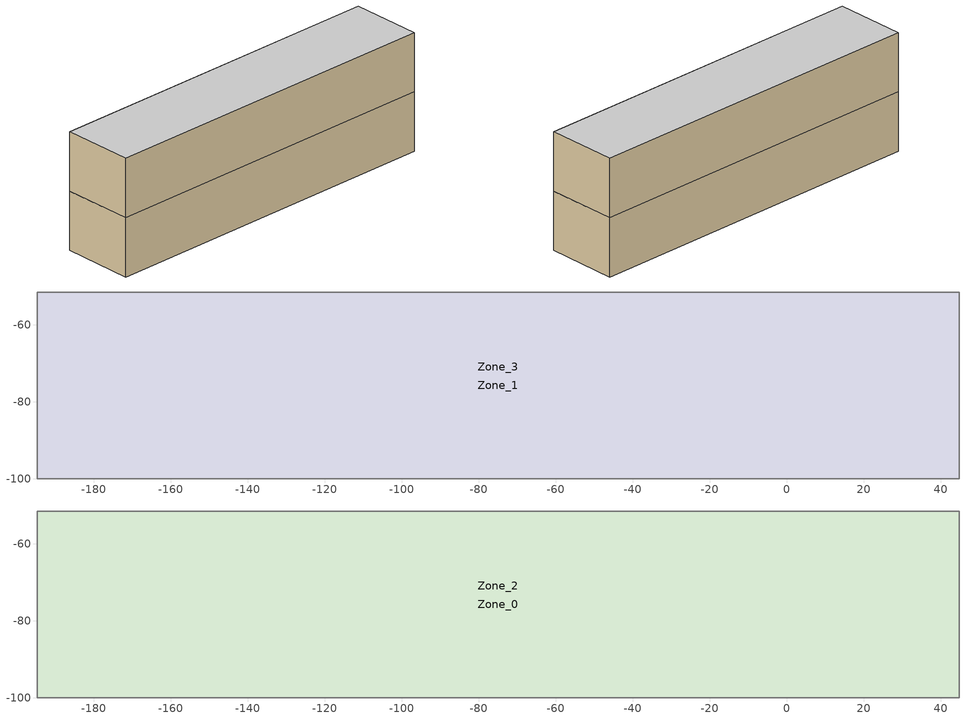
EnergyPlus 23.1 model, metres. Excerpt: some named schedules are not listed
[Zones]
Zone_1
 floor to Zone_3 (90.1-2019 Nonresidential CZ 0 Exterior Wall (Mass)_FLIPPED): -194.72,-100 -194.72,-51.5 44.78,-51.5 44.78,-100 z51.72
 wall to Zone_3 (Interior Partition (Mass)): -194.72,-100 44.78,-100 44.78,-51.5 -194.72,-51.5 -194.72,-100 z51.72:91.72
 ceiling to Zone_3 (90.1-2019 Nonresidential CZ 0 Exterior Wall (Mass)): -194.72,-100 44.78,-100 44.78,-51.5 -194.72,-51.5 z91.72
Zone_3
Zone_0
 floor to Zone_3 (90.1-2019 Nonresidential CZ 0 Exterior Wall (Mass)_FLIPPED): -194.72,-100 -194.72,-51.5 44.78,-51.5 44.78,-100 z91.72
 wall to Zone_2 (Interior Partition (Mass)): -194.72,-100 44.78,-100 44.78,-51.5 -194.72,-51.5 -194.72,-100 z91.72:131.72
 ceiling to Zone_2 (90.1-2019 Nonresidential CZ 0 Exterior Wall (Mass)): -194.72,-100 44.78,-100 44.78,-51.5 -194.72,-51.5 z131.72
Zone_2
 floor to Zone_3 (90.1-2019 Nonresidential CZ 0 Exterior Wall (Mass)_FLIPPED): -194.72,-100 -194.72,-51.5 44.78,-51.5 44.78,-100 z91.72
[Schedule:Day:Hourly]
973f0d06-d611-47d0-8804-fa23a3cefb43: Fraction, 0, 1, 1, 1, 1, 1, 1, 1, 1, 0, 0, 1, 1, 1, 1, 1, 0, 0, 0, 0, 0, 0, 0, 0
f9fe2104-9b59-40b4-9b78-16b4a2dbb52a: Fraction, 0, 0, 0, 0, 1, 1, 1, 1, 0, 0, 1, 1, 0, 0, 0, 0, 0, 0, 0, 0, 0, 0, 0, 0
41c89e48-e02e-404b-9fff-18615430f8e3: Fraction, 0, 0, 0, 0, 0, 1, 0, 0, 0, 1, 0, 1, 1, 1, 1, 1, 0, 0, 0, 0, 0, 0, 0, 1
8d302068-9a01-46fb-8d63-b3d03ef39a41: Fraction, 0, 0, 0, 0, 0, 1, 1, 1, 0, 0, 0, 0, 0, 1, 0, 0, 0, 0, 0, 0, 0, 0, 0, 0
83b9ea81-d633-45c9-931e-f3c6440b2ee0: Fraction, 1, 1, 1, 1, 1, 1, 1, 1, 0, 0, 1, 1, 1, 1, 0, 0, 0, 0, 0, 0, 0, 0, 0, 0
bd2b9d13-73a8-41d7-981a-44b41799b84e: Fraction, 0, 0, 0, 0, 0, 0, 0, 1, 0, 0, 0, 0, 0, 1, 0, 0, 0, 0, 0, 0, 0, 0, 1, 1
e7e854e7-5086-4ba4-96f7-f31d9d5ba7b2: Fraction, 1, 1, 1, 1, 1, 1, 1, 1, 0, 0, 0, 1, 0, 0, 0, 0, 0, 0, 0, 0, 0, 1, 1, 1
4517c097-c256-4b32-b4da-6d250ae715c2: Fraction, 1, 1, 1, 1, 1, 1, 1, 1, 0, 0, 0, 0, 1, 1, 1, 0, 0, 0, 0, 0, 0, 0, 1, 1
8697989a-55a4-430f-9423-79ae5aba94f4: Fraction, 1, 1, 1, 1, 1, 1, 1, 1, 1, 0, 0, 0, 0, 0, 0, 0, 1, 1, 1, 1, 1, 1, 1, 1
191e4190-ffa2-4822-b785-77590dd364c3: Fraction, 1, 1, 1, 1, 1, 1, 1, 1, 1, 0, 0, 0, 1, 1, 0, 0, 0, 0, 0, 1, 1, 1, 1, 1
9fe751b9-3a3e-4ccf-b738-cc0f7b7194bd: Fraction, 1, 1, 1, 1, 1, 1, 1, 1, 0, 1, 0, 0, 1, 1, 1, 1, 1, 1, 1, 1, 1, 1, 1, 1
49268791-848d-43e4-9537-45bf105b6106: Fraction, 1, 1, 1, 1, 1, 1, 1, 1, 0, 0, 1, 0, 0, 0, 0, 0, 0, 0, 1, 1, 1, 1, 1, 1
6eb2b1dd-9b7f-48d2-aea8-1453ee8457b4: Fraction, 1, 1, 1, 1, 1, 1, 1, 1, 1, 0, 0, 0, 0, 1, 0, 0, 0, 0, 1, 1, 1, 1, 1, 1
e301268a-839e-419f-bac7-6fa46fed2a3b: Fraction, 1, 1, 1, 1, 1, 1, 1, 1, 1, 0, 0, 0, 1, 0, 0, 0, 0, 0, 0, 0, 0, 0, 0, 1
a88007c1-d416-4c2d-97f6-4af0afb94607: Fraction, 1, 1, 1, 1, 1, 1, 1, 1, 1, 0, 0, 0, 1, 1, 1, 1, 0, 1, 1, 1, 1, 1, 1, 1
ff81a7b9-1619-435a-80af-b374248490a9: Fraction, 1, 1, 1, 1, 1, 1, 1, 1, 0, 0, 1, 1, 0, 0, 0, 0, 1, 1, 1, 1, 1, 1, 1, 1
79aea5a8-8a8b-4585-9729-4ed52259fae4: Fraction, 1, 1, 1, 1, 1, 1, 1, 1, 0, 0, 0, 0, 1, 1, 1, 1, 1, 1, 1, 1, 1, 1, 1, 1
21fe7065-4f45-427c-9381-b08c6ffd0da9: Fraction, 1, 1, 1, 1, 1, 1, 1, 1, 0, 0, 0, 0, 0, 0, 0, 1, 1, 1, 1, 1, 1, 1, 1, 1
2f2e8459-ebaf-48e2-be82-a7274b600265: Fraction, 1, 1, 1, 1, 1, 1, 1, 1, 1, 1, 1, 1, 1, 1, 1, 0, 0, 0, 1, 1, 1, 1, 1, 1
f7d8cdd2-e4b5-45c2-ac88-4609f27a1623: Fraction, 1, 1, 1, 1, 1, 1, 1, 1, 0, 1, 1, 1, 1, 1, 1, 1, 1, 1, 1, 1, 1, 1, 1, 1
91b367f6-b904-4ffa-9a49-caa5dcadec30: Fraction, 1, 1, 1, 1, 1, 1, 1, 1, 1, 0, 0, 0, 0, 0, 0, 0, 1, 1, 0, 0, 0, 0, 1, 1
0a7e52f8-f8e3-4f98-b007-dca8fa385eeb: Fraction, 1, 1, 1, 1, 1, 1, 1, 1, 1, 0, 0, 0, 0, 0, 0, 0, 0, 0, 0, 1, 1, 1, 1, 1
b252fb2f-3a39-458b-8de7-bc2167870ce0: Fraction, 1, 1, 1, 1, 1, 1, 1, 0, 0, 0, 1, 1, 1, 1, 1, 1, 1, 0, 0, 0, 0, 0, 0, 0
c9b7a24a-428a-4a08-af8f-2ad2613d204d: Fraction, 0, 1, 1, 1, 1, 1, 1, 1, 0, 0, 1, 0, 1, 1, 1, 0, 0, 0, 0, 0, 0, 0, 0, 1
fde03e13-9d70-4349-8991-22f9e5d13781: Fraction, 1, 1, 1, 1, 1, 1, 1, 1, 0, 0, 0, 1, 1, 1, 0, 0, 0, 1, 1, 1, 1, 1, 1, 1
74ec45ce-18ac-422a-95b5-853364a2cd0f: Fraction, 1, 1, 1, 1, 1, 1, 1, 1, 1, 0, 0, 0, 0, 0, 0, 0, 0, 0, 0, 0, 0, 1, 1, 1
bd98b464-cfab-4a15-97e6-ba397b3a20e0: Fraction, 1, 1, 1, 1, 1, 1, 1, 1, 0, 0, 1, 1, 1, 1, 1, 1, 1, 1, 0, 0, 0, 0, 1, 1
6071548e-4ab9-468c-8e3f-f4fd7fee6482: Fraction, 1, 1, 1, 1, 1, 1, 1, 1, 0, 0, 1, 0, 0, 0, 1, 1, 1, 1, 1, 1, 1, 1, 1, 1
b570f7b1-afb9-4437-9307-4a080e64f23a: Fraction, 1, 1, 1, 1, 1, 1, 1, 1, 0, 0, 0, 0, 0, 0, 0, 0, 0, 1, 1, 1, 1, 1, 1, 1
3f01f019-513c-496c-9228-3e2de5e127a5: Fraction, 1, 1, 1, 1, 1, 1, 1, 1, 0, 0, 0, 1, 1, 0, 0, 0, 0, 0, 0, 0, 1, 1, 1, 1
2d5cf7ac-5431-4829-b341-86d86431cfa1: Fraction, 1, 1, 1, 1, 1, 1, 1, 1, 0, 0, 1, 1, 1, 1, 0, 0, 1, 0, 0, 0, 0, 1, 1, 1
af38e163-fcce-424b-a9a6-3de042ed4976: Fraction, 1, 1, 1, 1, 1, 1, 1, 1, 1, 0, 1, 1, 1, 1, 1, 1, 1, 0, 0, 0, 0, 0, 1, 1
49f384ab-7926-405a-aadb-95721965dde2: Fraction, 1, 1, 1, 1, 1, 1, 1, 1, 0, 0, 1, 1, 1, 0, 1, 1, 0, 0, 1, 1, 1, 1, 1, 1
4725886d-3d46-4f27-92b5-e4fb1f2b0537: Fraction, 1, 1, 1, 1, 1, 1, 1, 1, 1, 0, 0, 0, 0, 1, 0, 0, 0, 0, 0, 0, 0, 1, 1, 1
69007ce4-b6a8-46a2-be55-aa18a2817a90: Fraction, 1, 1, 1, 1, 1, 1, 1, 1, 0, 0, 0, 1, 1, 1, 1, 0, 0, 0, 0, 0, 0, 0, 0, 0
5b8756a8-f59e-4455-8992-cfaf72d449ec: Fraction, 0, 1, 1, 1, 1, 1, 1, 0, 0, 0, 1, 1, 1, 1, 0, 0, 0, 0, 0, 0, 1, 1, 1, 0
7e812766-cabb-44ff-94e6-c4c1039dc390: Fraction, 0, 0, 0, 0, 0, 0, 0, 0, 0, 0, 0, 1, 1, 0, 0, 1, 0, 0, 0, 0, 0, 0, 0, 0
2bfd7e8a-e064-4f7e-8830-57761e4f5984: Fraction, 0, 0, 0, 0, 0, 0, 0, 0, 0, 0, 0, 1, 1, 1, 1, 0, 0, 0, 0, 0, 0, 0, 0, 0
6cee7a65-7aac-4503-ba47-86b1df41e52c: Fraction, 0, 0, 0, 0, 0, 0, 0, 0, 0, 0, 0, 1, 0, 0, 0, 0, 0, 0, 0, 0, 0, 0, 0, 0
465c5604-96f8-4850-9132-9e67cdf14791: Fraction, 0, 0, 0, 0, 1, 0, 0, 0, 0, 0, 0, 1, 1, 1, 0, 0, 0, 0, 0, 0, 0, 0, 0, 0
7d555a7a-b1f9-47cc-825a-39d586f0c71f: Fraction, 0, 0, 0, 0, 1, 0, 0, 0, 0, 0, 0, 1, 1, 1, 0, 1, 1, 1, 0, 0, 1, 1, 1, 1
99eef22f-1e97-46d4-b819-82276e67a44e: Fraction, 1, 1, 1, 1, 1, 1, 1, 1, 1, 1, 1, 1, 1, 1, 1, 1, 1, 1, 1, 1, 1, 1, 1, 1
840e3da9-25a2-44ed-831f-72de72d53f45: Fraction, 1, 1, 1, 0, 1, 1, 1, 1, 0, 1, 1, 1, 1, 1, 1, 1, 1, 1, 1, 1, 1, 1, 1, 1
13f2892f-a5dc-4ff9-8db4-be2b96e4ea90: Fraction, 1, 1, 1, 1, 1, 1, 1, 1, 1, 0, 0, 0, 1, 1, 0, 0, 1, 1, 1, 1, 1, 1, 1, 1
e75ace36-8039-4cc1-8b7a-75040c408a5c: Fraction, 1, 1, 1, 1, 1, 1, 1, 1, 1, 0, 0, 1, 1, 0, 1, 0, 1, 1, 0, 1, 0, 0, 1, 0
8f478139-d19c-40b9-bcbd-205819d986da: Fraction, 0, 1, 1, 1, 1, 1, 1, 1, 1, 1, 1, 1, 1, 0, 0, 0, 0, 0, 0, 0, 1, 1, 1, 1
01af084e-f8e6-458c-942b-17faf4cd2b9f: Fraction, 1, 1, 1, 1, 1, 1, 1, 1, 1, 1, 1, 1, 0, 0, 0, 0, 0, 0, 0, 1, 1, 1, 1, 1
ac80252b-2604-48d4-b107-e61714c2a468: Fraction, 1, 1, 1, 1, 1, 1, 1, 1, 1, 1, 1, 1, 1, 1, 0, 1, 1, 1, 0, 1, 1, 1, 1, 1
60fabc9f-e2d5-4775-ac92-fbd20f695590: Fraction, 1, 1, 1, 1, 1, 1, 1, 1, 1, 0, 0, 0, 0, 0, 0, 0, 0, 0, 0, 0, 1, 1, 1, 1
586aaa84-8045-4019-8cce-4ba96f81276c: Fraction, 1, 1, 1, 1, 1, 1, 1, 1, 0, 0, 0, 0, 1, 1, 1, 1, 0, 0, 0, 0, 0, 0, 1, 0
7d47e275-547c-492e-b5c7-b45ddea6128a: Fraction, 1, 1, 1, 1, 1, 1, 1, 1, 1, 1, 0, 1, 1, 1, 1, 0, 0, 0, 0, 0, 1, 1, 1, 0
62f382a1-a990-47b6-bcf8-88e925eadf7b: Fraction, 1, 1, 1, 1, 1, 1, 1, 1, 1, 0, 0, 0, 0, 1, 1, 1, 1, 1, 1, 1, 1, 1, 1, 1
cd5437d8-2a44-46b3-a7f2-8bdc3545740c: Fraction, 1, 1, 1, 1, 1, 1, 1, 1, 1, 1, 0, 0, 0, 0, 0, 0, 0, 1, 0, 1, 1, 1, 1, 1
33717ec9-1cd3-4486-b6ea-733afedf9889: Fraction, 1, 1, 1, 1, 1, 1, 1, 1, 0, 0, 0, 0, 0, 0, 0, 0, 0, 0, 0, 1, 1, 1, 1, 1
d48bc381-2360-48f9-a7ec-33201bbf6d70: Fraction, 1, 1, 1, 1, 1, 1, 1, 1, 0, 0, 0, 0, 1, 0, 1, 0, 1, 1, 1, 1, 0, 1, 1, 1
1d9da249-1125-47af-aaa5-db4067ebf6ca: Fraction, 1, 1, 1, 1, 1, 1, 1, 1, 0, 0, 0, 0, 1, 0, 0, 0, 0, 0, 0, 0, 0, 1, 1, 1
b8c6b9af-07d3-4e8a-a242-1caa982d93c6: Fraction, 1, 1, 1, 1, 1, 1, 1, 1, 0, 0, 0, 1, 0, 1, 1, 0, 0, 0, 0, 0, 0, 0, 0, 1
231afbe0-751e-4553-88f7-b384ce245060: Fraction, 1, 1, 0, 0, 1, 1, 0, 1, 0, 0, 0, 0, 1, 0, 0, 0, 0, 0, 0, 0, 0, 0, 0, 0
ec871f80-bf92-49b3-9431-f9ed7bafb7a4: Fraction, 0, 0, 1, 0, 0, 0, 1, 0, 0, 0, 0, 0, 0, 1, 1, 0, 0, 0, 0, 0, 0, 0, 0, 0
5a9fe790-6c07-4838-a908-c8536d77bd7c: Fraction, 0, 0, 0, 0, 0, 0, 0, 0, 0, 0, 0, 1, 1, 1, 1, 1, 0, 0, 0, 0, 0, 0, 1, 0
57305b28-1e83-4304-87ed-284c4d33abdc: Fraction, 1, 1, 0, 0, 1, 0, 0, 1, 0, 0, 0, 1, 1, 1, 1, 0, 0, 0, 0, 0, 0, 0, 0, 0
2046e371-2b72-4995-8aff-e7785f4121bd: Fraction, 0, 1, 0, 1, 1, 1, 1, 1, 0, 0, 0, 1, 1, 1, 1, 1, 0, 0, 0, 0, 0, 0, 0, 0
ae516cc4-c7fe-4da6-8b57-10a2dfbb8bdd: Fraction, 0, 1, 1, 1, 1, 1, 1, 1, 0, 0, 0, 0, 1, 1, 1, 1, 0, 0, 0, 0, 0, 0, 0, 0
1d1fe588-9db4-4ec7-b571-ade6360ad387: Fraction, 0, 0, 0, 1, 1, 0, 0, 1, 0, 0, 0, 1, 1, 1, 1, 1, 0, 0, 0, 0, 0, 0, 0, 0
76b00584-6d34-4003-b094-2a0ffad129e1: Fraction, 0, 1, 1, 1, 1, 0, 0, 1, 0, 0, 0, 0, 0, 0, 0, 0, 0, 0, 0, 0, 0, 0, 1, 1
[Schedule:Week:Daily]
CoolAvail_Zone_0_36; CoolAvail_Zone_1_36; CoolAvail_Zone_2_36; CoolAvail_Zone_3_36: f9fe2104-9b59-40b4-9b78-16b4a2dbb52a, 973f0d06-d611-47d0-8804-fa23a3cefb43, 41c89e48-e02e-404b-9fff-18615430f8e3, 1c12bfa0-983a-459a-b844-b40a24765c15, 26046e05-38d0-488a-a39d-44975c585119, 3a532b6f-1851-40d8-bb42-6ec01ad9a879, bd77016a-8d20-43a0-ad5c-7bcfe20a2ccf, f9fe2104-9b59-40b4-9b78-16b4a2dbb52a, f9fe2104-9b59-40b4-9b78-16b4a2dbb52a, f9fe2104-9b59-40b4-9b78-16b4a2dbb52a, f9fe2104-9b59-40b4-9b78-16b4a2dbb52a, f9fe2104-9b59-40b4-9b78-16b4a2dbb52a
CoolAvail_Zone_0_37; CoolAvail_Zone_1_37; CoolAvail_Zone_2_37; CoolAvail_Zone_3_37: 83234b16-03e2-477a-bf1d-1f814d8d7ef6, 4022e9ed-3130-4e71-9afa-6a1e4f2c8ae1, bdc8b9e9-e333-4e57-849f-cb682d3156a9, d7a3343f-1425-42c4-be61-428d573f4514, 443e94ee-568e-4206-b206-77407fa9fb30, aeb8e355-f7f4-426a-a76c-8bd6af868146, d07db476-81a3-43ae-9706-7a3637c138dd, 83234b16-03e2-477a-bf1d-1f814d8d7ef6, 83234b16-03e2-477a-bf1d-1f814d8d7ef6, 83234b16-03e2-477a-bf1d-1f814d8d7ef6, 83234b16-03e2-477a-bf1d-1f814d8d7ef6, 83234b16-03e2-477a-bf1d-1f814d8d7ef6
CoolAvail_Zone_0_38; CoolAvail_Zone_1_38; CoolAvail_Zone_2_38; CoolAvail_Zone_3_38: 182fc0c8-812f-4fc4-a27f-29eba359178f, 90ff560d-426e-443b-8bf8-f7ab8f1920cf, f9fe2104-9b59-40b4-9b78-16b4a2dbb52a, f504145e-6bff-4f05-9af9-6abcc6e78154, cea71f7b-70a9-46bf-bc25-f7dcc56a1a3b, 85e24e68-bd23-4721-b70b-3ce88d89acdf, d71e51b1-1042-455c-ab69-b6bf7f775998, 182fc0c8-812f-4fc4-a27f-29eba359178f, 182fc0c8-812f-4fc4-a27f-29eba359178f, 182fc0c8-812f-4fc4-a27f-29eba359178f, 182fc0c8-812f-4fc4-a27f-29eba359178f, 182fc0c8-812f-4fc4-a27f-29eba359178f
CoolAvail_Zone_0_39; CoolAvail_Zone_1_39; CoolAvail_Zone_2_39; CoolAvail_Zone_3_39: b3cebd69-a0b2-4dc1-946b-82ca276ca16f, 38753444-7fc3-4a30-b18f-7f535ca659ac, 1bfc488b-385e-4791-97ee-e5f223edd22b, 220a1520-b371-4f33-95f0-0d50163bca10, 02f88e27-b0d0-4c7e-9910-e20118ff9f88, b65385f4-851b-44c5-bd5f-f98dd2fb501c, 83234b16-03e2-477a-bf1d-1f814d8d7ef6, b3cebd69-a0b2-4dc1-946b-82ca276ca16f, b3cebd69-a0b2-4dc1-946b-82ca276ca16f, b3cebd69-a0b2-4dc1-946b-82ca276ca16f, b3cebd69-a0b2-4dc1-946b-82ca276ca16f, b3cebd69-a0b2-4dc1-946b-82ca276ca16f
CoolAvail_Zone_0_40; CoolAvail_Zone_1_40; CoolAvail_Zone_2_40; CoolAvail_Zone_3_40: 61c94cd0-a87c-4d99-a0b3-c54897a0e1c9, 3ba32786-de67-426d-9d21-974430f8f173, 8ffc4fd8-08c7-4369-a7c6-db69d32c2138, 87e62762-cfcc-4c46-9755-45435a43fd69, 0f8aeb95-6721-4f45-a5df-cc0226a5b08f, bb67d153-ce70-40e5-aeed-4c3f73131d9e, 92897bd0-5b10-476a-ad56-98f7fe05a9ab, 61c94cd0-a87c-4d99-a0b3-c54897a0e1c9, 61c94cd0-a87c-4d99-a0b3-c54897a0e1c9, 61c94cd0-a87c-4d99-a0b3-c54897a0e1c9, 61c94cd0-a87c-4d99-a0b3-c54897a0e1c9, 61c94cd0-a87c-4d99-a0b3-c54897a0e1c9
CoolAvail_Zone_0_41; CoolAvail_Zone_1_41; CoolAvail_Zone_2_41; CoolAvail_Zone_3_41: e0d68d56-6550-46cc-998d-9d7eb7c49a0b, 2f0bcf8b-3975-4847-9d13-9890e9eecfb4, d956d996-e639-4d29-b664-93db01c3f05b, 1eacd51e-60ba-4d86-9de9-cbfe29b18ffd, d00ad5e5-de06-46f2-b84e-9e4606b2457a, 49726669-9953-4dae-9166-cdccfca1e946, f76e8dd9-9a08-48fd-896c-3b46dc9112f2, e0d68d56-6550-46cc-998d-9d7eb7c49a0b, e0d68d56-6550-46cc-998d-9d7eb7c49a0b, e0d68d56-6550-46cc-998d-9d7eb7c49a0b, e0d68d56-6550-46cc-998d-9d7eb7c49a0b, e0d68d56-6550-46cc-998d-9d7eb7c49a0b
CoolAvail_Zone_0_42; CoolAvail_Zone_1_42; CoolAvail_Zone_2_42; CoolAvail_Zone_3_42: adaed7e2-379d-4c7f-8cd0-014d6731f368, 81e25812-6150-4495-8189-96b806fa7767, 9562ca6f-e692-4885-97aa-a2262a7fce24, 8d302068-9a01-46fb-8d63-b3d03ef39a41, 83b9ea81-d633-45c9-931e-f3c6440b2ee0, bd2b9d13-73a8-41d7-981a-44b41799b84e, e7e854e7-5086-4ba4-96f7-f31d9d5ba7b2, adaed7e2-379d-4c7f-8cd0-014d6731f368, adaed7e2-379d-4c7f-8cd0-014d6731f368, adaed7e2-379d-4c7f-8cd0-014d6731f368, adaed7e2-379d-4c7f-8cd0-014d6731f368, adaed7e2-379d-4c7f-8cd0-014d6731f368
CoolAvail_Zone_0_43; CoolAvail_Zone_1_43; CoolAvail_Zone_2_43; CoolAvail_Zone_3_43: 4517c097-c256-4b32-b4da-6d250ae715c2, 8697989a-55a4-430f-9423-79ae5aba94f4, 191e4190-ffa2-4822-b785-77590dd364c3, 9fe751b9-3a3e-4ccf-b738-cc0f7b7194bd, 49268791-848d-43e4-9537-45bf105b6106, 6eb2b1dd-9b7f-48d2-aea8-1453ee8457b4, e301268a-839e-419f-bac7-6fa46fed2a3b, 4517c097-c256-4b32-b4da-6d250ae715c2, 4517c097-c256-4b32-b4da-6d250ae715c2, 4517c097-c256-4b32-b4da-6d250ae715c2, 4517c097-c256-4b32-b4da-6d250ae715c2, 4517c097-c256-4b32-b4da-6d250ae715c2
CoolAvail_Zone_0_44; CoolAvail_Zone_1_44; CoolAvail_Zone_2_44; CoolAvail_Zone_3_44: a88007c1-d416-4c2d-97f6-4af0afb94607, ff81a7b9-1619-435a-80af-b374248490a9, 79aea5a8-8a8b-4585-9729-4ed52259fae4, 21fe7065-4f45-427c-9381-b08c6ffd0da9, 2f2e8459-ebaf-48e2-be82-a7274b600265, f7d8cdd2-e4b5-45c2-ac88-4609f27a1623, 91b367f6-b904-4ffa-9a49-caa5dcadec30, a88007c1-d416-4c2d-97f6-4af0afb94607, a88007c1-d416-4c2d-97f6-4af0afb94607, a88007c1-d416-4c2d-97f6-4af0afb94607, a88007c1-d416-4c2d-97f6-4af0afb94607, a88007c1-d416-4c2d-97f6-4af0afb94607
CoolAvail_Zone_0_45; CoolAvail_Zone_1_45; CoolAvail_Zone_2_45; CoolAvail_Zone_3_45: 0a7e52f8-f8e3-4f98-b007-dca8fa385eeb, 3232fc42-8d1f-4a18-9e95-303ca0d0dc63, b252fb2f-3a39-458b-8de7-bc2167870ce0, c9b7a24a-428a-4a08-af8f-2ad2613d204d, 1bfc488b-385e-4791-97ee-e5f223edd22b, fde03e13-9d70-4349-8991-22f9e5d13781, 0a7e52f8-f8e3-4f98-b007-dca8fa385eeb, 0a7e52f8-f8e3-4f98-b007-dca8fa385eeb, 0a7e52f8-f8e3-4f98-b007-dca8fa385eeb, 0a7e52f8-f8e3-4f98-b007-dca8fa385eeb, 0a7e52f8-f8e3-4f98-b007-dca8fa385eeb, 0a7e52f8-f8e3-4f98-b007-dca8fa385eeb
CoolAvail_Zone_0_46; CoolAvail_Zone_1_46; CoolAvail_Zone_2_46; CoolAvail_Zone_3_46: 74ec45ce-18ac-422a-95b5-853364a2cd0f, 81e25812-6150-4495-8189-96b806fa7767, bd98b464-cfab-4a15-97e6-ba397b3a20e0, 6071548e-4ab9-468c-8e3f-f4fd7fee6482, b570f7b1-afb9-4437-9307-4a080e64f23a, 3f01f019-513c-496c-9228-3e2de5e127a5, 2d5cf7ac-5431-4829-b341-86d86431cfa1, 74ec45ce-18ac-422a-95b5-853364a2cd0f, 74ec45ce-18ac-422a-95b5-853364a2cd0f, 74ec45ce-18ac-422a-95b5-853364a2cd0f, 74ec45ce-18ac-422a-95b5-853364a2cd0f, 74ec45ce-18ac-422a-95b5-853364a2cd0f
CoolAvail_Zone_0_47; CoolAvail_Zone_1_47; CoolAvail_Zone_2_47; CoolAvail_Zone_3_47: af38e163-fcce-424b-a9a6-3de042ed4976, 49f384ab-7926-405a-aadb-95721965dde2, 4725886d-3d46-4f27-92b5-e4fb1f2b0537, 69007ce4-b6a8-46a2-be55-aa18a2817a90, 5b8756a8-f59e-4455-8992-cfaf72d449ec, 7e812766-cabb-44ff-94e6-c4c1039dc390, 2bfd7e8a-e064-4f7e-8830-57761e4f5984, af38e163-fcce-424b-a9a6-3de042ed4976, af38e163-fcce-424b-a9a6-3de042ed4976, af38e163-fcce-424b-a9a6-3de042ed4976, af38e163-fcce-424b-a9a6-3de042ed4976, af38e163-fcce-424b-a9a6-3de042ed4976
CoolAvail_Zone_0_48; CoolAvail_Zone_1_48; CoolAvail_Zone_2_48; CoolAvail_Zone_3_48: 6cee7a65-7aac-4503-ba47-86b1df41e52c, 465c5604-96f8-4850-9132-9e67cdf14791, 7d555a7a-b1f9-47cc-825a-39d586f0c71f, 99eef22f-1e97-46d4-b819-82276e67a44e, 840e3da9-25a2-44ed-831f-72de72d53f45, 13f2892f-a5dc-4ff9-8db4-be2b96e4ea90, e75ace36-8039-4cc1-8b7a-75040c408a5c, 6cee7a65-7aac-4503-ba47-86b1df41e52c, 6cee7a65-7aac-4503-ba47-86b1df41e52c, 6cee7a65-7aac-4503-ba47-86b1df41e52c, 6cee7a65-7aac-4503-ba47-86b1df41e52c, 6cee7a65-7aac-4503-ba47-86b1df41e52c
CoolAvail_Zone_0_49; CoolAvail_Zone_1_49; CoolAvail_Zone_2_49; CoolAvail_Zone_3_49: 8f478139-d19c-40b9-bcbd-205819d986da, 01af084e-f8e6-458c-942b-17faf4cd2b9f, ac80252b-2604-48d4-b107-e61714c2a468, 60fabc9f-e2d5-4775-ac92-fbd20f695590, 586aaa84-8045-4019-8cce-4ba96f81276c, 7d47e275-547c-492e-b5c7-b45ddea6128a, 62f382a1-a990-47b6-bcf8-88e925eadf7b, 8f478139-d19c-40b9-bcbd-205819d986da, 8f478139-d19c-40b9-bcbd-205819d986da, 8f478139-d19c-40b9-bcbd-205819d986da, 8f478139-d19c-40b9-bcbd-205819d986da, 8f478139-d19c-40b9-bcbd-205819d986da
CoolAvail_Zone_0_50; CoolAvail_Zone_1_50; CoolAvail_Zone_2_50; CoolAvail_Zone_3_50: cd5437d8-2a44-46b3-a7f2-8bdc3545740c, 8ffc4fd8-08c7-4369-a7c6-db69d32c2138, 33717ec9-1cd3-4486-b6ea-733afedf9889, d48bc381-2360-48f9-a7ec-33201bbf6d70, 1d9da249-1125-47af-aaa5-db4067ebf6ca, b8c6b9af-07d3-4e8a-a242-1caa982d93c6, 231afbe0-751e-4553-88f7-b384ce245060, cd5437d8-2a44-46b3-a7f2-8bdc3545740c, cd5437d8-2a44-46b3-a7f2-8bdc3545740c, cd5437d8-2a44-46b3-a7f2-8bdc3545740c, cd5437d8-2a44-46b3-a7f2-8bdc3545740c, cd5437d8-2a44-46b3-a7f2-8bdc3545740c
CoolAvail_Zone_0_51; CoolAvail_Zone_1_51; CoolAvail_Zone_2_51; CoolAvail_Zone_3_51: ec871f80-bf92-49b3-9431-f9ed7bafb7a4, 5a9fe790-6c07-4838-a908-c8536d77bd7c, 57305b28-1e83-4304-87ed-284c4d33abdc, 2046e371-2b72-4995-8aff-e7785f4121bd, ae516cc4-c7fe-4da6-8b57-10a2dfbb8bdd, 1d1fe588-9db4-4ec7-b571-ade6360ad387, 6f6ad7fe-a44c-4632-b68b-e4ac70b30ddd, ec871f80-bf92-49b3-9431-f9ed7bafb7a4, ec871f80-bf92-49b3-9431-f9ed7bafb7a4, ec871f80-bf92-49b3-9431-f9ed7bafb7a4, ec871f80-bf92-49b3-9431-f9ed7bafb7a4, ec871f80-bf92-49b3-9431-f9ed7bafb7a4
CoolAvail_Zone_0_52; CoolAvail_Zone_1_52; CoolAvail_Zone_2_52; CoolAvail_Zone_3_52: 76b00584-6d34-4003-b094-2a0ffad129e1, 76b00584-6d34-4003-b094-2a0ffad129e1, 76b00584-6d34-4003-b094-2a0ffad129e1, 76b00584-6d34-4003-b094-2a0ffad129e1, 76b00584-6d34-4003-b094-2a0ffad129e1, 76b00584-6d34-4003-b094-2a0ffad129e1, 76b00584-6d34-4003-b094-2a0ffad129e1, 76b00584-6d34-4003-b094-2a0ffad129e1, 76b00584-6d34-4003-b094-2a0ffad129e1, 76b00584-6d34-4003-b094-2a0ffad129e1, 76b00584-6d34-4003-b094-2a0ffad129e1, 76b00584-6d34-4003-b094-2a0ffad129e1
CoolAvail_Zone_1_0; CoolAvail_Zone_2_0; CoolAvail_Zone_3_0: 805a13b1-8bc3-47af-8aae-35b5846cd44d, aeb8e355-f7f4-426a-a76c-8bd6af868146, 5bc07b5a-2041-4fb4-8e02-09c06cb5ea19, fb3428dc-1862-4b31-baf9-1f6513ca212d, 0490a662-3811-45bf-9a4d-de368d21df7d, 25ac2f1c-8abd-47b2-8f2d-d7e19170e75e, 10aed4ab-139f-420a-b829-8c6e6faf5fa4, 805a13b1-8bc3-47af-8aae-35b5846cd44d, 805a13b1-8bc3-47af-8aae-35b5846cd44d, 805a13b1-8bc3-47af-8aae-35b5846cd44d, 805a13b1-8bc3-47af-8aae-35b5846cd44d, 805a13b1-8bc3-47af-8aae-35b5846cd44d
CoolAvail_Zone_1_1; CoolAvail_Zone_2_1; CoolAvail_Zone_3_1: ef8abb8e-bb28-4138-8d7e-175532cf2cbb, 011b631b-d4f1-44cf-a9af-9f841725ebd0, 89f93140-9e03-429a-ad0b-75aec0dbc9f9, 8f671bec-55cd-4303-92f9-1a6c91bac61d, dc854069-08e7-459a-9274-44448fd2814b, 6a7558c2-6c6e-40ae-945f-1bf8e4adbf53, 0b629f0b-f351-4852-85d5-2a86fad891ec, ef8abb8e-bb28-4138-8d7e-175532cf2cbb, ef8abb8e-bb28-4138-8d7e-175532cf2cbb, ef8abb8e-bb28-4138-8d7e-175532cf2cbb, ef8abb8e-bb28-4138-8d7e-175532cf2cbb, ef8abb8e-bb28-4138-8d7e-175532cf2cbb
CoolAvail_Zone_1_2; CoolAvail_Zone_2_2; CoolAvail_Zone_3_2: 4f44b1eb-c071-499b-a374-908804ae8ec4, e78b11f2-6e74-409c-a9e0-5fa9ff503cf0, dc854069-08e7-459a-9274-44448fd2814b, 9c8d6a65-661b-4715-99c6-9b130f64f61a, aeb8e355-f7f4-426a-a76c-8bd6af868146, 3af5485b-1583-4017-9e00-630dc8930906, b1f3fde8-0022-4768-98de-3da007a8c4d0, 4f44b1eb-c071-499b-a374-908804ae8ec4, 4f44b1eb-c071-499b-a374-908804ae8ec4, 4f44b1eb-c071-499b-a374-908804ae8ec4, 4f44b1eb-c071-499b-a374-908804ae8ec4, 4f44b1eb-c071-499b-a374-908804ae8ec4
CoolAvail_Zone_1_3; CoolAvail_Zone_2_3; CoolAvail_Zone_3_3: ca4ffab9-f002-493d-9733-0dd2f8259b16, 33337b2f-0b91-4551-94d2-2700c113a552, 4571bbf8-54e1-474e-be62-45461bb59451, a6ff1386-ddcb-4bce-ad4f-6979b096925a, fb26cfe8-fa80-4693-82b3-db13e70a2286, 805a13b1-8bc3-47af-8aae-35b5846cd44d, a3c8dd7b-32ef-48ac-9466-d3f851e85bf6, ca4ffab9-f002-493d-9733-0dd2f8259b16, ca4ffab9-f002-493d-9733-0dd2f8259b16, ca4ffab9-f002-493d-9733-0dd2f8259b16, ca4ffab9-f002-493d-9733-0dd2f8259b16, ca4ffab9-f002-493d-9733-0dd2f8259b16
CoolAvail_Zone_1_4; CoolAvail_Zone_2_4; CoolAvail_Zone_3_4: e5996e0c-f2ee-4b55-98af-41b93ce543aa, ee89aba1-8a10-4f1c-adbc-2a47eced146f, 378c35cc-3b61-40d0-87b0-6c0efea43bd8, 12c37e65-1e62-4b1c-b607-53e1e60fa2d5, afc4014a-1836-4954-9f0e-c4b9e652c0cf, a32e7e6a-2d8b-40b2-a84e-7cb2eb80c285, ee89aba1-8a10-4f1c-adbc-2a47eced146f, e5996e0c-f2ee-4b55-98af-41b93ce543aa, e5996e0c-f2ee-4b55-98af-41b93ce543aa, e5996e0c-f2ee-4b55-98af-41b93ce543aa, e5996e0c-f2ee-4b55-98af-41b93ce543aa, e5996e0c-f2ee-4b55-98af-41b93ce543aa
CoolAvail_Zone_1_5; CoolAvail_Zone_2_5; CoolAvail_Zone_3_5: 500ea08f-34eb-4ccb-9594-2cfedcbcaf40, a30ab702-ec4e-4eb5-88b6-ddf13b6c1bf5, cb83efcd-4c0f-4dd9-9884-e52f1d37485a, 6b80a271-2fc2-4fd4-8a91-2a08972d06ba, f3ce77c2-ad85-4bf2-9699-4294121f0d5c, 4bb8e9d1-6c85-4054-b4ab-634ded3f2d20, a0af1d12-868d-48cd-aeac-91b29063c097, 500ea08f-34eb-4ccb-9594-2cfedcbcaf40, 500ea08f-34eb-4ccb-9594-2cfedcbcaf40, 500ea08f-34eb-4ccb-9594-2cfedcbcaf40, 500ea08f-34eb-4ccb-9594-2cfedcbcaf40, 500ea08f-34eb-4ccb-9594-2cfedcbcaf40
CoolAvail_Zone_1_6; CoolAvail_Zone_2_6; CoolAvail_Zone_3_6: 213eca9c-0c59-43ed-b3a2-b253267cb391, ceccd119-4ba5-46a9-a8d6-9915852a3ace, e730f793-aea0-493e-8fec-907d00830ee1, efec31a9-d28c-4454-81c0-cbfb32294399, b00ef8c2-c16d-426b-9ccb-a137169d5420, 36de2d23-e407-4d6c-840d-2877b862d824, 9b6448fa-6614-40a9-95c8-850522e59b8f, 213eca9c-0c59-43ed-b3a2-b253267cb391, 213eca9c-0c59-43ed-b3a2-b253267cb391, 213eca9c-0c59-43ed-b3a2-b253267cb391, 213eca9c-0c59-43ed-b3a2-b253267cb391, 213eca9c-0c59-43ed-b3a2-b253267cb391
CoolAvail_Zone_1_7; CoolAvail_Zone_2_7; CoolAvail_Zone_3_7: 85380021-327c-422c-b1f2-451af6df3506, bc6b6189-83b3-4d2d-9ad5-663d5e02c884, 9d038561-61ab-42dd-b97f-2f22ed65d258, daab0ea0-b05c-4834-8fe7-dd09805b3749, c7dfeb90-2a6d-4fa7-95ca-4d9d8ec92b09, f3d5258b-ae79-4f82-a5ec-0f0c34760283, 58035a3c-6d84-4a5a-b667-1c064c724ee5, 85380021-327c-422c-b1f2-451af6df3506, 85380021-327c-422c-b1f2-451af6df3506, 85380021-327c-422c-b1f2-451af6df3506, 85380021-327c-422c-b1f2-451af6df3506, 85380021-327c-422c-b1f2-451af6df3506
CoolAvail_Zone_1_8; CoolAvail_Zone_2_8; CoolAvail_Zone_3_8: 9a9938d5-d959-4ff2-8f69-ef1232c1e25e, 55ffcb42-f3a5-4bdd-846c-209d574ea749, 82aa145c-be5b-4cde-8613-d1dd91fbdc75, 8b06a854-6bd3-452d-8aee-e1ce6ab3aad3, a35567ad-7bf6-4dde-a239-27b66f9be48f, e9ecc727-98be-4a8d-9aa3-5e21306ad816, 3232fc42-8d1f-4a18-9e95-303ca0d0dc63, 9a9938d5-d959-4ff2-8f69-ef1232c1e25e, 9a9938d5-d959-4ff2-8f69-ef1232c1e25e, 9a9938d5-d959-4ff2-8f69-ef1232c1e25e, 9a9938d5-d959-4ff2-8f69-ef1232c1e25e, 9a9938d5-d959-4ff2-8f69-ef1232c1e25e
CoolAvail_Zone_1_9; CoolAvail_Zone_2_9; CoolAvail_Zone_3_9: 09863a11-bc7a-4897-89f3-1f7dc3e3d93c, 8f133848-f1e7-4c7d-a0a8-7058bc58b7f5, 3232fc42-8d1f-4a18-9e95-303ca0d0dc63, fe33d2ef-9f8c-4e90-83f1-ea36ae450162, d71157c7-8b29-4b36-a3f9-a180edce5e4a, 60eb8e62-015e-4ca5-abed-c44118103cab, 78d587f4-a1cb-4241-8b18-66b4f155f213, 09863a11-bc7a-4897-89f3-1f7dc3e3d93c, 09863a11-bc7a-4897-89f3-1f7dc3e3d93c, 09863a11-bc7a-4897-89f3-1f7dc3e3d93c, 09863a11-bc7a-4897-89f3-1f7dc3e3d93c, 09863a11-bc7a-4897-89f3-1f7dc3e3d93c
CoolAvail_Zone_1_10; CoolAvail_Zone_2_10; CoolAvail_Zone_3_10: 1a220a73-298d-43a0-afc5-80e59e2d73e7, 3232fc42-8d1f-4a18-9e95-303ca0d0dc63, 2ff60638-8481-4995-b253-52516d6da48e, 0096eb53-50eb-4c93-a330-2bccaff146cc, ebd7e48d-5318-4213-9b6a-505480a57cb1, 49fa0a49-b3de-4f23-9031-70f515c41ca6, 921f5498-e0ad-463b-ad71-ce6e245c35a8, 1a220a73-298d-43a0-afc5-80e59e2d73e7, 1a220a73-298d-43a0-afc5-80e59e2d73e7, 1a220a73-298d-43a0-afc5-80e59e2d73e7, 1a220a73-298d-43a0-afc5-80e59e2d73e7, 1a220a73-298d-43a0-afc5-80e59e2d73e7
CoolAvail_Zone_1_11; CoolAvail_Zone_2_11; CoolAvail_Zone_3_11: 3232fc42-8d1f-4a18-9e95-303ca0d0dc63, 288edd5b-8400-4770-8f67-d5e99354b9fa, 07c6afd3-66da-4d57-b984-f8c25e81720f, f3aa2e30-a59c-4d07-ac95-28a9e2b3f600, 7735544b-ded1-482f-a58f-28febb9e9576, 9a259168-d318-4a6b-bf4b-3a11f63aeda9, 3b6abaa0-20d9-4d87-9d3d-7d8c699378b9, 3232fc42-8d1f-4a18-9e95-303ca0d0dc63, 3232fc42-8d1f-4a18-9e95-303ca0d0dc63, 3232fc42-8d1f-4a18-9e95-303ca0d0dc63, 3232fc42-8d1f-4a18-9e95-303ca0d0dc63, 3232fc42-8d1f-4a18-9e95-303ca0d0dc63
CoolAvail_Zone_1_12; CoolAvail_Zone_2_12; CoolAvail_Zone_3_12: a20ef034-0a16-45b2-8a3b-33b2c1557f3d, 64fb62a3-e6a1-4cd4-9f70-9dfeb5e2431c, 606e1fca-667d-474c-8bff-d2c24b5f2dd0, f0669dd0-be34-46b1-91b1-cd0d09f33545, 4af7d2ff-d86e-48f6-a59a-9b38381c21aa, e71d045e-db8f-40f1-81dd-8def911e864e, 7b3b53ac-6309-4d95-bbf4-808fd63a3315, a20ef034-0a16-45b2-8a3b-33b2c1557f3d, a20ef034-0a16-45b2-8a3b-33b2c1557f3d, a20ef034-0a16-45b2-8a3b-33b2c1557f3d, a20ef034-0a16-45b2-8a3b-33b2c1557f3d, a20ef034-0a16-45b2-8a3b-33b2c1557f3d
CoolAvail_Zone_1_13; CoolAvail_Zone_2_13; CoolAvail_Zone_3_13: ff1b2839-5c4f-46bb-9863-68a8b32bc74b, 70708a1c-5278-4fef-a95f-1bf129fb3dd5, 02b920b1-077e-46bc-b509-8891b0f49192, b45531a9-4ae8-4a54-9f12-d47a3abb063f, ecc27e93-5252-4d89-8aa5-25f786f043a6, eb5ab535-8157-4829-9011-2ff62b297308, 344de193-89fa-4bf6-bdc6-f98dfbf1d7bb, ff1b2839-5c4f-46bb-9863-68a8b32bc74b, ff1b2839-5c4f-46bb-9863-68a8b32bc74b, ff1b2839-5c4f-46bb-9863-68a8b32bc74b, ff1b2839-5c4f-46bb-9863-68a8b32bc74b, ff1b2839-5c4f-46bb-9863-68a8b32bc74b
CoolAvail_Zone_1_14; CoolAvail_Zone_2_14; CoolAvail_Zone_3_14: c44de96c-ed6d-4249-bcca-8ff9558936de, 4fa57836-f0f7-475e-a38d-d81439b049f6, 5cdb7dd4-5009-48ea-ab59-65e55f50fa19, 32bd1e53-8c77-4459-a44d-93087a2cac6e, 4311d5f9-2a1f-4abb-8773-c132e0a4c61e, 4ee26797-6c63-4b96-85bd-8c8209ce0d37, 92c13906-c78b-47ec-8d28-ec3bbdb94a4f, c44de96c-ed6d-4249-bcca-8ff9558936de, c44de96c-ed6d-4249-bcca-8ff9558936de, c44de96c-ed6d-4249-bcca-8ff9558936de, c44de96c-ed6d-4249-bcca-8ff9558936de, c44de96c-ed6d-4249-bcca-8ff9558936de
CoolAvail_Zone_1_15; CoolAvail_Zone_2_15; CoolAvail_Zone_3_15: 769924b9-e8e9-43e8-9b36-8e3cf9c2875d, 80a7129b-0b57-4c19-8634-b477fe73e203, 4185e290-ef47-4a44-9bf0-80505ed80bd6, cb75b62f-0613-4215-b5ee-de461a8f1944, 535e6c5f-675e-45db-aaf4-c49a5e8d56c0, b0fd3538-3405-477a-b52e-3c53d8c52084, ab09aa1a-e04b-4cc5-b37e-069786d2824a, 769924b9-e8e9-43e8-9b36-8e3cf9c2875d, 769924b9-e8e9-43e8-9b36-8e3cf9c2875d, 769924b9-e8e9-43e8-9b36-8e3cf9c2875d, 769924b9-e8e9-43e8-9b36-8e3cf9c2875d, 769924b9-e8e9-43e8-9b36-8e3cf9c2875d
CoolAvail_Zone_1_16; CoolAvail_Zone_2_16; CoolAvail_Zone_3_16: e84a9dfc-e8d0-4523-9816-3d546f03d9ec, 23705015-154c-4718-bacc-24ea022919f2, 200f5cb6-1078-426c-874c-95d073e8a0cd, 9f8c1b29-509e-4154-a81f-705f631ff6e5, e809a4b2-a2ff-437f-a03a-ca9423e6997b, 4d9e149f-31fc-4f69-b47b-44da8734c80f, 0ebbf731-a7b1-40db-9277-60dc0a7f0cd0, e84a9dfc-e8d0-4523-9816-3d546f03d9ec, e84a9dfc-e8d0-4523-9816-3d546f03d9ec, e84a9dfc-e8d0-4523-9816-3d546f03d9ec, e84a9dfc-e8d0-4523-9816-3d546f03d9ec, e84a9dfc-e8d0-4523-9816-3d546f03d9ec
CoolAvail_Zone_1_17; CoolAvail_Zone_2_17; CoolAvail_Zone_3_17: 28225472-98b5-486e-b06d-14fb116fd0c1, 22086163-cecc-4907-8613-ec429c2415c2, 36757b6e-e70a-49f2-a8c5-452a8f4eea2d, 83234b16-03e2-477a-bf1d-1f814d8d7ef6, a451cebd-2fd8-4beb-9abf-bcd70b2e304d, 22c10494-5766-4877-b3c7-4bfcf1c3846a, 657627ca-1ca1-4de6-a48c-99c3992a9cc2, 28225472-98b5-486e-b06d-14fb116fd0c1, 28225472-98b5-486e-b06d-14fb116fd0c1, 28225472-98b5-486e-b06d-14fb116fd0c1, 28225472-98b5-486e-b06d-14fb116fd0c1, 28225472-98b5-486e-b06d-14fb116fd0c1
CoolAvail_Zone_1_18; CoolAvail_Zone_2_18; CoolAvail_Zone_3_18: f1b4f879-aac5-4d1a-ae5e-1eb8f93ee7e9, 52619339-35e3-4ad8-b1b2-1deb1b03b3b7, 5fbc2976-0798-4dc7-89d5-5536d433c19b, f1b4f879-aac5-4d1a-ae5e-1eb8f93ee7e9, 15d18a55-b597-410a-9367-c31c6efa15cd, d3b715e7-bfd4-4db5-a713-fc1213528b8b, 567659f6-cb55-4af4-b05f-e668752b3f6a, f1b4f879-aac5-4d1a-ae5e-1eb8f93ee7e9, f1b4f879-aac5-4d1a-ae5e-1eb8f93ee7e9, f1b4f879-aac5-4d1a-ae5e-1eb8f93ee7e9, f1b4f879-aac5-4d1a-ae5e-1eb8f93ee7e9, f1b4f879-aac5-4d1a-ae5e-1eb8f93ee7e9
CoolAvail_Zone_1_19; CoolAvail_Zone_2_19; CoolAvail_Zone_3_19: caaee686-9ff4-481d-8622-bf1e2f706876, 4bb9b0a0-e819-4bc9-98a3-1ba22af8b195, ecb0645f-51c2-4f12-9c2f-82f5c9cc239d, c8c5d078-d25d-457e-8ede-15f152473b03, 75b61c26-280c-4bd0-b011-a2e5988be289, bbfdfcec-a424-46aa-b148-cea23b414816, 4826d3ed-f56e-46cb-9e05-2d31d107c3a6, caaee686-9ff4-481d-8622-bf1e2f706876, caaee686-9ff4-481d-8622-bf1e2f706876, caaee686-9ff4-481d-8622-bf1e2f706876, caaee686-9ff4-481d-8622-bf1e2f706876, caaee686-9ff4-481d-8622-bf1e2f706876
CoolAvail_Zone_1_20; CoolAvail_Zone_2_20; CoolAvail_Zone_3_20: 973f0d06-d611-47d0-8804-fa23a3cefb43, 5f5725ef-9126-4822-8918-b300996b576c, caaee686-9ff4-481d-8622-bf1e2f706876, b43e76f1-72c3-475d-8740-d9541be44b85, 2217c12a-b4f5-4d4b-bdec-938d3a9999b8, 7ddb83a5-ff8e-42d8-a54d-8d8f37cfffb7, e28571b1-fd5d-4f18-ab89-df2fb6fb487e, 973f0d06-d611-47d0-8804-fa23a3cefb43, 973f0d06-d611-47d0-8804-fa23a3cefb43, 973f0d06-d611-47d0-8804-fa23a3cefb43, 973f0d06-d611-47d0-8804-fa23a3cefb43, 973f0d06-d611-47d0-8804-fa23a3cefb43
CoolAvail_Zone_1_21; CoolAvail_Zone_2_21; CoolAvail_Zone_3_21: 324265de-d989-4e11-83d9-98742dea50c3, a30ab702-ec4e-4eb5-88b6-ddf13b6c1bf5, 4abe40ed-02da-45fb-af3f-a05b6066fcfd, 409be32b-9e84-46fd-972a-b3910317696d, 74ce0736-f90d-49b9-98c7-dba8b55df7c0, ee4161f5-a535-4de1-aea1-89f55cc54fe7, 2947ce6b-08dc-4803-b425-64ca21a1ab72, 324265de-d989-4e11-83d9-98742dea50c3, 324265de-d989-4e11-83d9-98742dea50c3, 324265de-d989-4e11-83d9-98742dea50c3, 324265de-d989-4e11-83d9-98742dea50c3, 324265de-d989-4e11-83d9-98742dea50c3
CoolAvail_Zone_1_22; CoolAvail_Zone_2_22; CoolAvail_Zone_3_22: d74bb4fd-47dc-44fc-99ba-6a0c12094ff7, 7e727b4e-e67c-4a75-bd9e-53f0737e81ef, 31477b07-fa73-4b99-8866-bf4cb4c7a0c8, 3379a2d5-f915-4d07-a450-bdc89ca4d940, 9c23ebe0-de50-4da1-8159-7ff7006208f8, d9ab168f-3ff7-47ad-ab85-93323a872507, 43690280-47b6-4720-9b50-29bfbe412713, d74bb4fd-47dc-44fc-99ba-6a0c12094ff7, d74bb4fd-47dc-44fc-99ba-6a0c12094ff7, d74bb4fd-47dc-44fc-99ba-6a0c12094ff7, d74bb4fd-47dc-44fc-99ba-6a0c12094ff7, d74bb4fd-47dc-44fc-99ba-6a0c12094ff7
CoolAvail_Zone_1_23; CoolAvail_Zone_2_23; CoolAvail_Zone_3_23: 85fa885a-efb2-46ca-811c-7cf17138d921, ad40d600-71b2-41a4-b61e-b006513f94ac, b84e4c71-5cea-42a6-affc-08241c58ae66, d8cd6dd8-bc4a-4462-b293-5bbcabb5ceea, 5e107d19-7c75-464e-85af-40abbdc3b801, 8cc16c12-593e-44f3-9dc0-7aa184a4e946, d449ad0e-c5fa-4087-ae97-2784b96cc2ca, 85fa885a-efb2-46ca-811c-7cf17138d921, 85fa885a-efb2-46ca-811c-7cf17138d921, 85fa885a-efb2-46ca-811c-7cf17138d921, 85fa885a-efb2-46ca-811c-7cf17138d921, 85fa885a-efb2-46ca-811c-7cf17138d921
CoolAvail_Zone_1_24; CoolAvail_Zone_2_24; CoolAvail_Zone_3_24: f3f0acb2-bf08-4bb5-aee4-46c13599f1a5, 4665e2af-f97b-4297-b554-9433ffcf89e1, fe75520e-27d0-48b6-8f91-ecb5d1485f7a, eb83a40f-ff5c-4e90-80ab-f70b1e87cd89, 1ff011f7-744d-4792-bf08-d906f39ea58e, 6f3b5346-c58e-4535-9fad-cbcb4af4b52d, cb5614ac-c62b-4cc0-acc2-322cf339d4ae, f3f0acb2-bf08-4bb5-aee4-46c13599f1a5, f3f0acb2-bf08-4bb5-aee4-46c13599f1a5, f3f0acb2-bf08-4bb5-aee4-46c13599f1a5, f3f0acb2-bf08-4bb5-aee4-46c13599f1a5, f3f0acb2-bf08-4bb5-aee4-46c13599f1a5
CoolAvail_Zone_1_25; CoolAvail_Zone_2_25; CoolAvail_Zone_3_25: 116cd4f4-5872-4916-b2c4-5639bbf39f3f, 1b6ad081-3e8f-4bc5-8a39-5fd8919db947, bd77016a-8d20-43a0-ad5c-7bcfe20a2ccf, 44ff43b6-aef0-4e22-aba9-3ef352619fdc, 6ffc084c-5d68-4749-8cf8-5255819fabf0, 7fe40222-8f1a-4fff-9563-1e4e30162adb, c3bf84ac-ece4-4658-a6cb-db701aa5b0da, 116cd4f4-5872-4916-b2c4-5639bbf39f3f, 116cd4f4-5872-4916-b2c4-5639bbf39f3f, 116cd4f4-5872-4916-b2c4-5639bbf39f3f, 116cd4f4-5872-4916-b2c4-5639bbf39f3f, 116cd4f4-5872-4916-b2c4-5639bbf39f3f
CoolAvail_Zone_1_26; CoolAvail_Zone_2_26; CoolAvail_Zone_3_26: bd0054db-5099-4c8e-a9bc-9f959f5f4561, 57d875ae-3573-4964-9b44-f9148a1bc97d, c614bb5c-1142-4853-af74-c39ad8945eec, 917ec14e-a198-4181-80bb-e3dac3e2e4c0, 59f3ab97-ef5f-4146-8a93-bf90e358857a, 3a5e7955-2918-46a2-88b6-f6d51c84b260, af04377a-ed43-4ba9-8e99-f4f083a9bf2b, bd0054db-5099-4c8e-a9bc-9f959f5f4561, bd0054db-5099-4c8e-a9bc-9f959f5f4561, bd0054db-5099-4c8e-a9bc-9f959f5f4561, bd0054db-5099-4c8e-a9bc-9f959f5f4561, bd0054db-5099-4c8e-a9bc-9f959f5f4561
CoolAvail_Zone_1_27; CoolAvail_Zone_2_27; CoolAvail_Zone_3_27: 4bd3907a-037c-4b3f-8ee0-727487595518, 148900dd-ed6c-4d43-bc1d-8687f05e6110, 1c5ffb31-64a3-45e4-873e-1a4fbc1dc99c, 1999c2c3-2581-4939-9d4d-56183e82ecd8, de73e370-1624-4fa5-ba6b-1b1b7b5dbb86, ee18f1a3-2253-450d-bac5-dc277ccb1b17, f98283a3-a22c-4863-9128-ed23f9293392, 4bd3907a-037c-4b3f-8ee0-727487595518, 4bd3907a-037c-4b3f-8ee0-727487595518, 4bd3907a-037c-4b3f-8ee0-727487595518, 4bd3907a-037c-4b3f-8ee0-727487595518, 4bd3907a-037c-4b3f-8ee0-727487595518
CoolAvail_Zone_1_28; CoolAvail_Zone_2_28; CoolAvail_Zone_3_28: 19d010de-c295-4e91-a141-37d1953d412c, 8d8ce865-809f-4217-b26f-6b83b9c7d1e0, fa7070e2-4d2c-4c22-8b3d-a6bb368b93b9, db495393-b980-4cf4-9431-5a50b6b98cd6, 83234b16-03e2-477a-bf1d-1f814d8d7ef6, 779bf7ae-335b-49d9-a148-54d64f4a56bb, 324265de-d989-4e11-83d9-98742dea50c3, 19d010de-c295-4e91-a141-37d1953d412c, 19d010de-c295-4e91-a141-37d1953d412c, 19d010de-c295-4e91-a141-37d1953d412c, 19d010de-c295-4e91-a141-37d1953d412c, 19d010de-c295-4e91-a141-37d1953d412c
CoolAvail_Zone_1_29; CoolAvail_Zone_2_29; CoolAvail_Zone_3_29: ae1fcdb0-e84a-413a-a010-51bd40f577c4, be5a365a-0f32-429d-b30c-5d384e02834b, 6455c2ad-c6b5-445e-b0ee-e51b27fb670a, 61c94cd0-a87c-4d99-a0b3-c54897a0e1c9, 83234b16-03e2-477a-bf1d-1f814d8d7ef6, 83234b16-03e2-477a-bf1d-1f814d8d7ef6, 0f4d7175-3f01-440e-9e7c-fe2a4e8fb061, ae1fcdb0-e84a-413a-a010-51bd40f577c4, ae1fcdb0-e84a-413a-a010-51bd40f577c4, ae1fcdb0-e84a-413a-a010-51bd40f577c4, ae1fcdb0-e84a-413a-a010-51bd40f577c4, ae1fcdb0-e84a-413a-a010-51bd40f577c4
CoolAvail_Zone_1_30; CoolAvail_Zone_2_30; CoolAvail_Zone_3_30: 066d5001-0815-422b-846f-e5ee243fca3a, 3232fc42-8d1f-4a18-9e95-303ca0d0dc63, 87fcb459-d046-4284-a03a-99115cd9f75a, cd8492f4-f32e-456e-bd1a-1ac81225eb30, d52806c5-bea8-410c-89bc-8ee93855e93b, cb7cf44f-ea25-4003-b110-081815f67da9, 90e1c3c9-0e11-495f-ad0e-788a486d38a8, 066d5001-0815-422b-846f-e5ee243fca3a, 066d5001-0815-422b-846f-e5ee243fca3a, 066d5001-0815-422b-846f-e5ee243fca3a, 066d5001-0815-422b-846f-e5ee243fca3a, 066d5001-0815-422b-846f-e5ee243fca3a
CoolAvail_Zone_1_31; CoolAvail_Zone_2_31; CoolAvail_Zone_3_31: dbca9bc8-d028-469d-9b70-22312f94c737, b43e76f1-72c3-475d-8740-d9541be44b85, 6455c2ad-c6b5-445e-b0ee-e51b27fb670a, 477ae3fb-7d7d-4d9f-a4e3-06fa16ca925f, bdab376f-5385-489d-a456-18db4d461fa8, 6f6ad7fe-a44c-4632-b68b-e4ac70b30ddd, 78d8de62-1232-4ca0-8b26-5cdc0cfc95df, dbca9bc8-d028-469d-9b70-22312f94c737, dbca9bc8-d028-469d-9b70-22312f94c737, dbca9bc8-d028-469d-9b70-22312f94c737, dbca9bc8-d028-469d-9b70-22312f94c737, dbca9bc8-d028-469d-9b70-22312f94c737
CoolAvail_Zone_1_32; CoolAvail_Zone_2_32; CoolAvail_Zone_3_32: 720e8a68-8dbf-4216-bcad-7eed4ae93f2f, 32fde95b-c9af-4db9-b4ca-c264ce83f268, fdeca094-5f57-4234-a243-8b4cfe744f62, 9532684c-6105-4f6a-b67d-5a9c26ca481a, 9932cfc0-278e-42cc-9800-22705f222beb, 1c1097bb-58a7-4980-bdfa-d5e7dc8cb3bc, 59d6675d-6ae8-424b-8dd4-5f21f95d633d, 720e8a68-8dbf-4216-bcad-7eed4ae93f2f, 720e8a68-8dbf-4216-bcad-7eed4ae93f2f, 720e8a68-8dbf-4216-bcad-7eed4ae93f2f, 720e8a68-8dbf-4216-bcad-7eed4ae93f2f, 720e8a68-8dbf-4216-bcad-7eed4ae93f2f
CoolAvail_Zone_1_33; CoolAvail_Zone_2_33; CoolAvail_Zone_3_33: e9c71a4c-d357-449c-8a4f-d37b3f01ccc0, ae90ef45-8216-40d4-a373-0e7c49c99df3, f2a97f1d-a535-472f-ab64-0852005be0f8, 731fdbda-5ca1-4ead-8ffa-fc0d0a3ecbb7, 6c47a8e6-83fc-41c4-a0ba-3a4e8cea5f7e, 4abe40ed-02da-45fb-af3f-a05b6066fcfd, 1d3394b4-3320-49ab-8fba-91fc07fa9c27, e9c71a4c-d357-449c-8a4f-d37b3f01ccc0, e9c71a4c-d357-449c-8a4f-d37b3f01ccc0, e9c71a4c-d357-449c-8a4f-d37b3f01ccc0, e9c71a4c-d357-449c-8a4f-d37b3f01ccc0, e9c71a4c-d357-449c-8a4f-d37b3f01ccc0
CoolAvail_Zone_1_34; CoolAvail_Zone_2_34; CoolAvail_Zone_3_34: a4dfe858-0442-4316-9db5-ccba8bd098f2, 5fb67139-fa86-48e6-bd0a-8ad62f5c1c35, a7c67f75-e229-4d52-8ff0-946dd766886e, 34f69e2f-7430-4f92-a794-10ac5c558b8a, f22aaf6f-6f57-49ba-8254-a82f0c79b004, ff7310e2-63e7-4361-898b-285db1f0ef1f, e3faa0ae-ab27-4d78-b5c0-4ea70f399cc2, a4dfe858-0442-4316-9db5-ccba8bd098f2, a4dfe858-0442-4316-9db5-ccba8bd098f2, a4dfe858-0442-4316-9db5-ccba8bd098f2, a4dfe858-0442-4316-9db5-ccba8bd098f2, a4dfe858-0442-4316-9db5-ccba8bd098f2
CoolAvail_Zone_1_35; CoolAvail_Zone_2_35; CoolAvail_Zone_3_35: 1ccb4add-ee44-4f97-8dce-8f8037ac0695, 42578922-ca56-4e8d-87d7-60ba65579c45, ef8abb8e-bb28-4138-8d7e-175532cf2cbb, 47c0122e-4337-47dd-9c74-8a67a6b2920d, 9b6448fa-6614-40a9-95c8-850522e59b8f, 8a52a482-5361-4e7f-a258-a70ab27d4312, 9f07ed33-e1b0-45a6-ae9a-40512cc491a4, 1ccb4add-ee44-4f97-8dce-8f8037ac0695, 1ccb4add-ee44-4f97-8dce-8f8037ac0695, 1ccb4add-ee44-4f97-8dce-8f8037ac0695, 1ccb4add-ee44-4f97-8dce-8f8037ac0695, 1ccb4add-ee44-4f97-8dce-8f8037ac0695
